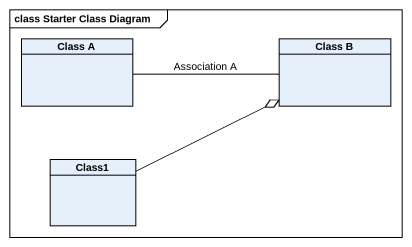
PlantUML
@startuml
mainframe class Starter Class Diagram
hide circle
hide empty members
class "Class A" as Class_A
class "Class B" as Class_B
class Class1
Class_A -right- Class_B : Association A
Class1 -right-o Class_B
@enduml
